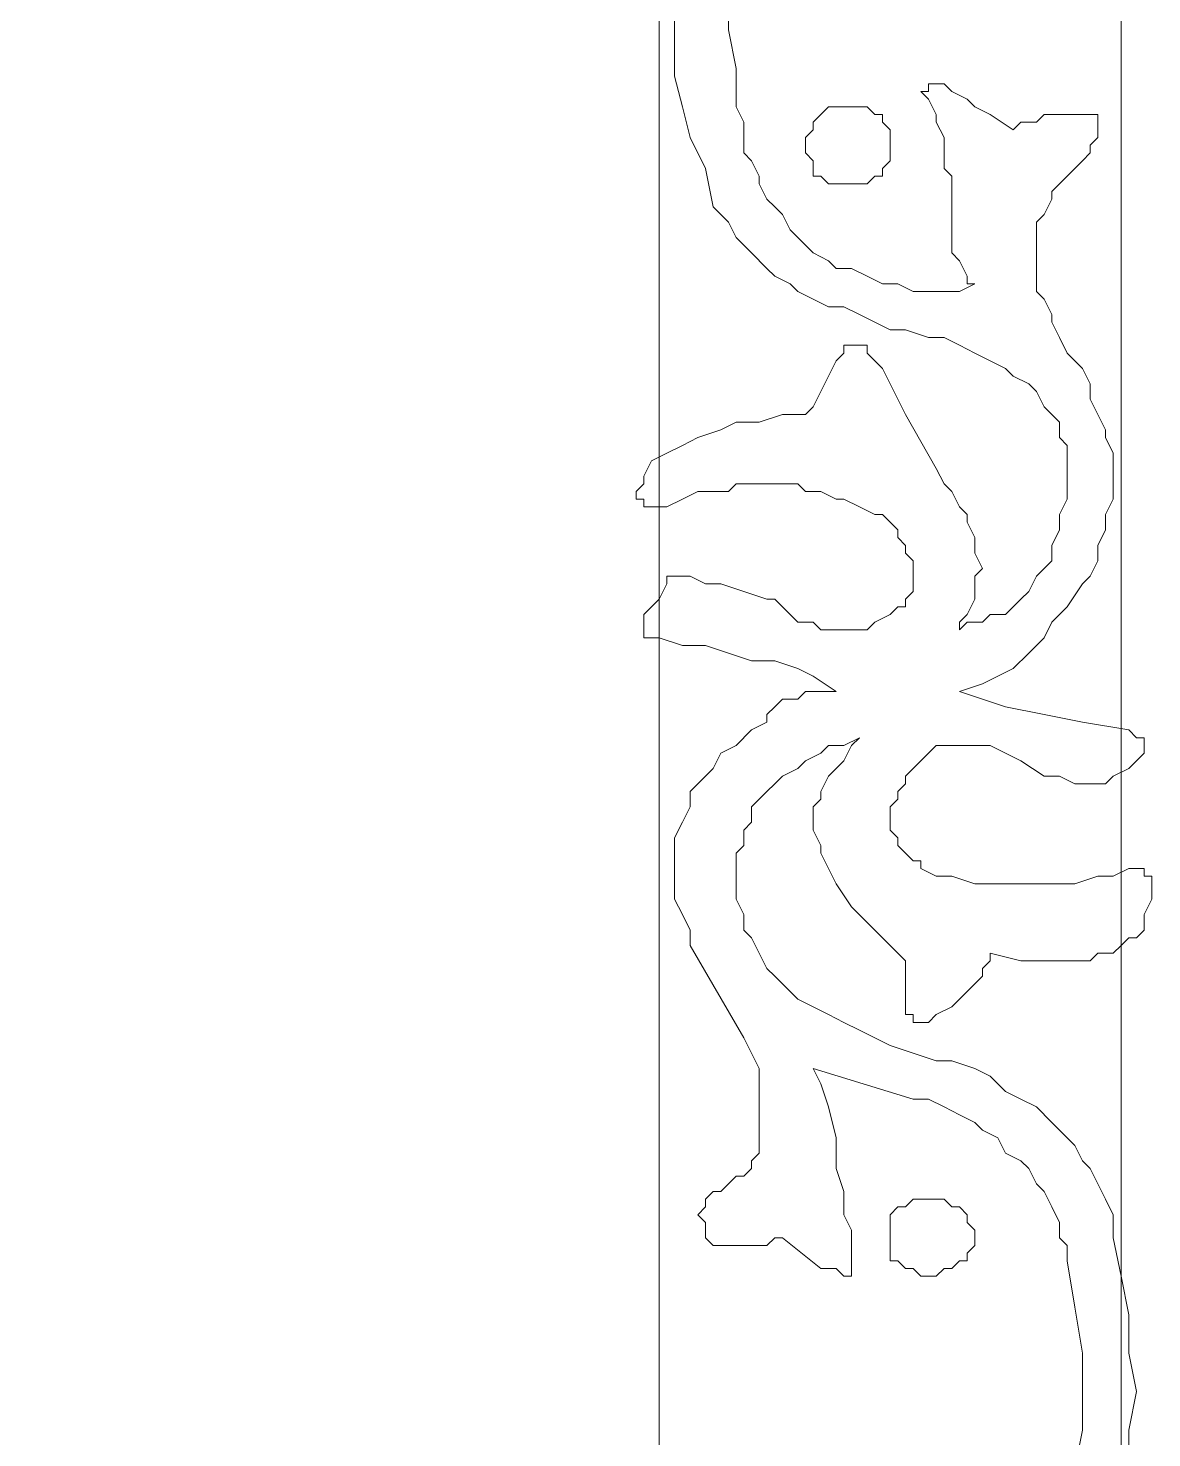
# Model space of a CAD drawing. Extents: x -66030 to 95157, y -13132 to 45879.
# Drawn here: x -17530 to -16960, y 14343 to 15058 of the extents above; entities that cross this region are included whole.
import ezdxf

# ---------------------------------------------------------------- set-up
doc = ezdxf.new("R2010")
doc.units = 0
doc.header["$LTSCALE"] = 100
doc.header["$MEASUREMENT"] = 0
doc.layers.get('0').update_dxf_attribs({"linetype": 'CONTINUOUS'})

msp = doc.modelspace()

# ---------------------------------------------------------------- linework, layer by layer
at = {"lineweight": 0}
for points in [[(-18710.04, 16299.58), (-16975.79, 16299.58), (-16975.79, 13143.56), (-18710.04, 13143.56), (-18710.04, 16299.58)], [(-18475.68, 15948.04), (-17210.15, 15948.04), (-17210.15, 13381.82), (-18475.68, 13381.82), (-18475.68, 15948.04)], [(-17135.94, 14998.89), (-17135.94, 15002.8), (-17132.03, 15006.7), (-17132.03, 15010.61), (-17128.13, 15014.52), (-17128.13, 15014.52), (-17124.22, 15018.42), (-17120.31, 15018.42), (-17112.5, 15018.42), (-17108.6, 15018.42), (-17104.69, 15018.42), (-17100.78, 15014.52), (-17096.88, 15014.52), (-17096.88, 15010.61), (-17092.97, 15006.7), (-17092.97, 15002.8), (-17092.97, 14998.89), (-17092.97, 14994.99), (-17092.97, 14991.08), (-17096.88, 14987.17), (-17096.88, 14983.27), (-17100.78, 14983.27), (-17104.69, 14979.36), (-17108.6, 14979.36), (-17112.5, 14979.36), (-17120.31, 14979.36), (-17124.22, 14979.36), (-17128.13, 14983.27), (-17128.13, 14983.27), (-17132.03, 14983.27), (-17132.03, 14987.17), (-17132.03, 14991.08), (-17135.94, 14994.99), (-17135.94, 14998.89)], [(-17092.97, 14444.24), (-17092.97, 14448.15), (-17092.97, 14452.06), (-17092.97, 14455.96), (-17089.07, 14459.87), (-17085.16, 14459.87), (-17081.25, 14463.77), (-17077.35, 14463.77), (-17073.44, 14463.77), (-17069.54, 14463.77), (-17065.63, 14463.77), (-17061.72, 14459.87), (-17057.82, 14459.87), (-17053.91, 14455.96), (-17053.91, 14452.06), (-17050.01, 14448.15), (-17050.01, 14444.24), (-17050.01, 14440.34), (-17053.91, 14436.43), (-17053.91, 14432.53), (-17057.82, 14432.53), (-17061.72, 14428.62), (-17065.63, 14428.62), (-17069.54, 14424.71), (-17073.44, 14424.71), (-17077.35, 14424.71), (-17081.25, 14428.62), (-17085.16, 14428.62), (-17089.07, 14432.53), (-17089.07, 14432.53), (-17092.97, 14432.53), (-17092.97, 14436.43), (-17092.97, 14440.34), (-17092.97, 14444.24)]]:
    msp.add_lwpolyline(points, close=True, dxfattribs=at)
for points in [[(-17175, 15077.01), (-17175, 15057.48), (-17171.09, 15037.95), (-17171.09, 15018.42), (-17167.18, 15010.61), (-17167.18, 15002.8), (-17167.18, 14994.99), (-17163.28, 14991.08), (-17159.37, 14983.27), (-17159.37, 14979.36), (-17155.47, 14971.55), (-17151.56, 14967.64), (-17147.65, 14963.74), (-17143.75, 14955.93), (-17139.84, 14952.02), (-17135.94, 14948.11), (-17132.03, 14944.21), (-17124.22, 14940.3), (-17120.31, 14936.4), (-17112.5, 14936.4), (-17104.69, 14932.49), (-17096.88, 14928.58), (-17089.07, 14928.58), (-17081.25, 14924.68), (-17073.44, 14924.68), (-17065.63, 14924.68), (-17057.82, 14924.68), (-17050.01, 14928.58), (-17050.01, 14928.58), (-17053.91, 14928.58), (-17053.91, 14932.49), (-17057.82, 14940.3), (-17061.72, 14944.21), (-17061.72, 14952.02), (-17061.72, 14959.83), (-17061.72, 14967.64), (-17061.72, 14975.46), (-17061.72, 14983.27), (-17065.63, 14987.17), (-17065.63, 14994.99), (-17065.63, 15002.8), (-17069.54, 15010.61), (-17069.54, 15014.52), (-17073.44, 15022.33), (-17077.35, 15026.23), (-17073.44, 15026.23), (-17073.44, 15030.14), (-17073.44, 15030.14), (-17069.54, 15030.14), (-17065.63, 15030.14), (-17061.72, 15026.23), (-17053.91, 15022.33), (-17050.01, 15018.42), (-17042.19, 15014.52), (-17030.48, 15006.7), (-17026.57, 15010.61), (-17022.66, 15010.61), (-17018.76, 15010.61), (-17014.85, 15014.52), (-17007.04, 15014.52), (-16999.23, 15014.52), (-16995.32, 15014.52), (-16987.51, 15014.52), (-16987.51, 15010.61), (-16987.51, 15006.7), (-16987.51, 15002.8), (-16991.42, 14998.89), (-16991.42, 14994.99), (-16995.32, 14991.08), (-16999.23, 14987.17), (-17003.13, 14983.27), (-17007.04, 14979.36), (-17010.95, 14975.46), (-17010.95, 14971.55), (-17014.85, 14963.74), (-17018.76, 14959.83), (-17018.76, 14955.93), (-17018.76, 14948.11), (-17018.76, 14944.21), (-17018.76, 14936.4), (-17018.76, 14932.49), (-17018.76, 14924.68), (-17014.85, 14920.77), (-17010.95, 14912.96), (-17010.95, 14909.05), (-17007.04, 14901.24), (-17003.13, 14893.43), (-16995.32, 14885.62), (-16991.42, 14877.81), (-16991.42, 14870), (-16987.51, 14862.18), (-16983.6, 14854.37), (-16983.6, 14850.47), (-16979.7, 14842.65), (-16979.7, 14834.84), (-16979.7, 14827.03), (-16979.7, 14819.22), (-16983.6, 14811.41), (-16983.6, 14803.59), (-16987.51, 14795.78), (-16987.51, 14787.97), (-16991.42, 14780.16), (-16995.32, 14776.25), (-17003.13, 14764.53), (-17010.95, 14756.72), (-17014.85, 14748.91), (-17022.66, 14741.1), (-17030.48, 14733.29), (-17038.29, 14729.38), (-17046.1, 14725.47), (-17057.82, 14721.57), (-17034.38, 14713.76), (-17014.85, 14709.85), (-16995.32, 14705.94), (-16971.89, 14702.04), (-16967.98, 14698.13), (-16967.98, 14698.13), (-16964.07, 14698.13), (-16964.07, 14694.23), (-16964.07, 14694.23), (-16964.07, 14694.23), (-16964.07, 14690.32), (-16964.07, 14690.32), (-16967.98, 14686.41), (-16967.98, 14686.41), (-16971.89, 14682.51), (-16979.7, 14678.6), (-16983.6, 14674.7), (-16983.6, 14674.7), (-16987.51, 14674.7), (-16995.32, 14674.7), (-16999.23, 14674.7), (-17007.04, 14678.6), (-17014.85, 14678.6), (-17026.57, 14686.41), (-17034.38, 14690.32), (-17042.19, 14694.23), (-17046.1, 14694.23), (-17050.01, 14694.23), (-17053.91, 14694.23), (-17057.82, 14694.23), (-17061.72, 14694.23), (-17065.63, 14694.23), (-17065.63, 14694.23), (-17069.54, 14694.23), (-17073.44, 14690.32), (-17077.35, 14686.41), (-17077.35, 14686.41), (-17081.25, 14682.51), (-17085.16, 14678.6), (-17085.16, 14674.7), (-17089.07, 14670.79), (-17089.07, 14666.88), (-17092.97, 14662.98), (-17092.97, 14659.07), (-17092.97, 14655.17), (-17092.97, 14651.26), (-17089.07, 14647.35), (-17089.07, 14643.45), (-17089.07, 14643.45), (-17085.16, 14639.54), (-17081.25, 14635.64), (-17077.35, 14635.64), (-17077.35, 14631.73), (-17069.54, 14627.83), (-17065.63, 14627.83), (-17061.72, 14627.83), (-17050.01, 14623.92), (-17038.29, 14623.92), (-17030.48, 14623.92), (-17018.76, 14623.92), (-17007.04, 14623.92), (-16999.23, 14623.92), (-16987.51, 14627.83), (-16979.7, 14627.83), (-16971.89, 14631.73), (-16967.98, 14631.73), (-16967.98, 14631.73), (-16964.07, 14631.73), (-16964.07, 14627.83), (-16960.17, 14627.83), (-16960.17, 14627.83), (-16960.17, 14623.92), (-16960.17, 14623.92), (-16960.17, 14620.01), (-16960.17, 14616.11), (-16964.07, 14608.3), (-16964.07, 14600.48), (-16967.98, 14596.58), (-16971.89, 14596.58), (-16975.79, 14592.67), (-16979.7, 14588.77), (-16983.6, 14588.77), (-16987.51, 14588.77), (-16991.42, 14584.86), (-16995.32, 14584.86), (-17003.13, 14584.86), (-17014.85, 14584.86), (-17026.57, 14584.86), (-17042.19, 14588.77), (-17042.19, 14584.86), (-17046.1, 14580.95), (-17046.1, 14577.05), (-17050.01, 14573.14), (-17053.91, 14569.24), (-17057.82, 14565.33), (-17061.72, 14561.42), (-17069.54, 14557.52), (-17073.44, 14553.61), (-17073.44, 14553.61), (-17077.35, 14553.61), (-17077.35, 14553.61), (-17081.25, 14553.61), (-17081.25, 14553.61), (-17081.25, 14553.61), (-17081.25, 14557.52), (-17085.16, 14557.52), (-17085.16, 14565.33), (-17085.16, 14569.24), (-17085.16, 14577.05), (-17085.16, 14584.86), (-17085.16, 14584.86), (-17096.88, 14596.58), (-17104.69, 14604.39), (-17112.5, 14612.2), (-17120.31, 14623.92), (-17124.22, 14631.73), (-17128.13, 14639.54), (-17128.13, 14643.45), (-17132.03, 14651.26), (-17132.03, 14655.17), (-17132.03, 14659.07), (-17132.03, 14662.98), (-17128.13, 14666.88), (-17128.13, 14670.79), (-17124.22, 14678.6), (-17120.31, 14682.51), (-17116.41, 14686.41), (-17112.5, 14694.23), (-17108.6, 14698.13), (-17116.41, 14694.23), (-17124.22, 14694.23), (-17128.13, 14690.32), (-17135.94, 14686.41), (-17139.84, 14682.51), (-17147.65, 14678.6), (-17151.56, 14674.7), (-17155.47, 14670.79), (-17159.37, 14666.88), (-17163.28, 14662.98), (-17163.28, 14655.17), (-17167.18, 14651.26), (-17167.18, 14643.45), (-17171.09, 14639.54), (-17171.09, 14631.73), (-17171.09, 14623.92), (-17171.09, 14616.11), (-17167.18, 14608.3), (-17167.18, 14600.48), (-17163.28, 14596.58), (-17159.37, 14588.77), (-17155.47, 14580.95), (-17151.56, 14577.05), (-17143.75, 14569.24), (-17139.84, 14565.33), (-17132.03, 14561.42), (-17124.22, 14557.52), (-17116.41, 14553.61), (-17108.6, 14549.71), (-17100.78, 14545.8), (-17092.97, 14541.89), (-17081.25, 14537.99), (-17069.54, 14534.08), (-17061.72, 14534.08), (-17050.01, 14530.18), (-17042.19, 14526.27), (-17034.38, 14518.46), (-17026.57, 14514.55), (-17018.76, 14510.65), (-17010.95, 14502.83), (-17007.04, 14498.93), (-16999.23, 14491.12), (-16995.32, 14483.3), (-16991.42, 14479.4), (-16987.51, 14471.59), (-16983.6, 14463.77), (-16979.7, 14455.96), (-16979.7, 14444.24), (-16975.79, 14424.71), (-16971.89, 14405.18), (-16971.89, 14385.66), (-16967.98, 14366.13), (-16971.89, 14346.6), (-16971.89, 14330.97)], [(-16999.23, 14327.07), (-16995.32, 14346.6), (-16995.32, 14366.13), (-16995.32, 14385.66), (-16999.23, 14409.09), (-17003.13, 14432.53), (-17003.13, 14440.34), (-17007.04, 14444.24), (-17007.04, 14452.06), (-17010.95, 14459.87), (-17014.85, 14467.68), (-17018.76, 14471.59), (-17022.66, 14479.4), (-17026.57, 14483.3), (-17034.38, 14487.21), (-17038.29, 14495.02), (-17046.1, 14498.93), (-17050.01, 14502.83), (-17057.82, 14506.74), (-17065.63, 14510.65), (-17073.44, 14514.55), (-17081.25, 14514.55), (-17132.03, 14530.18), (-17128.13, 14522.36), (-17124.22, 14510.65), (-17120.31, 14495.02), (-17120.31, 14479.4), (-17116.41, 14467.68), (-17116.41, 14455.96), (-17112.5, 14448.15), (-17112.5, 14444.24), (-17112.5, 14436.43), (-17112.5, 14432.53), (-17112.5, 14428.62), (-17112.5, 14428.62), (-17112.5, 14424.71), (-17112.5, 14424.71), (-17116.41, 14424.71), (-17116.41, 14424.71), (-17116.41, 14424.71), (-17120.31, 14428.62), (-17128.13, 14428.62), (-17147.65, 14444.24), (-17151.56, 14444.24), (-17155.47, 14440.34), (-17159.37, 14440.34), (-17163.28, 14440.34), (-17167.18, 14440.34), (-17175, 14440.34), (-17178.9, 14440.34), (-17182.81, 14440.34), (-17186.71, 14444.24), (-17186.71, 14448.15), (-17186.71, 14452.06), (-17190.62, 14455.96), (-17186.71, 14459.87), (-17186.71, 14459.87), (-17186.71, 14463.77), (-17182.81, 14467.68), (-17178.9, 14467.68), (-17175, 14471.59), (-17171.09, 14475.49), (-17167.18, 14475.49), (-17163.28, 14479.4), (-17163.28, 14483.3), (-17159.37, 14487.21), (-17159.37, 14491.12), (-17159.37, 14498.93), (-17159.37, 14502.83), (-17159.37, 14510.65), (-17159.37, 14514.55), (-17159.37, 14522.36), (-17159.37, 14530.18), (-17163.28, 14537.99), (-17167.18, 14545.8), (-17194.53, 14592.67), (-17194.53, 14600.48), (-17198.43, 14608.3), (-17202.34, 14616.11), (-17202.34, 14623.92), (-17202.34, 14631.73), (-17202.34, 14639.54), (-17202.34, 14647.35), (-17198.43, 14655.17), (-17194.53, 14662.98), (-17194.53, 14670.79), (-17186.71, 14678.6), (-17182.81, 14682.51), (-17178.9, 14690.32), (-17171.09, 14694.23), (-17163.28, 14702.04), (-17155.47, 14705.94), (-17155.47, 14709.85), (-17151.56, 14713.76), (-17147.65, 14717.66), (-17139.84, 14717.66), (-17135.94, 14721.57), (-17132.03, 14721.57), (-17128.13, 14721.57), (-17120.31, 14721.57), (-17132.03, 14729.38), (-17139.84, 14733.29), (-17151.56, 14737.19), (-17163.28, 14737.19), (-17175, 14741.1), (-17186.71, 14745), (-17198.43, 14745), (-17210.15, 14748.91), (-17214.06, 14748.91), (-17214.06, 14748.91), (-17214.06, 14748.91), (-17217.96, 14748.91), (-17217.96, 14752.82), (-17217.96, 14752.82), (-17217.96, 14756.72), (-17217.96, 14760.63), (-17214.06, 14764.53), (-17210.15, 14768.44), (-17206.24, 14776.25), (-17206.24, 14776.25), (-17206.24, 14776.25), (-17206.24, 14776.25), (-17206.24, 14780.16), (-17202.34, 14780.16), (-17194.53, 14780.16), (-17186.71, 14776.25), (-17178.9, 14776.25), (-17155.47, 14768.44), (-17151.56, 14768.44), (-17147.65, 14764.53), (-17143.75, 14760.63), (-17139.84, 14756.72), (-17135.94, 14756.72), (-17132.03, 14756.72), (-17128.13, 14752.82), (-17124.22, 14752.82), (-17120.31, 14752.82), (-17116.41, 14752.82), (-17112.5, 14752.82), (-17108.6, 14752.82), (-17104.69, 14752.82), (-17100.78, 14756.72), (-17092.97, 14760.63), (-17089.07, 14764.53), (-17085.16, 14764.53), (-17085.16, 14768.44), (-17081.25, 14772.35), (-17081.25, 14776.25), (-17081.25, 14780.16), (-17081.25, 14780.16), (-17081.25, 14784.06), (-17081.25, 14787.97), (-17085.16, 14791.88), (-17085.16, 14795.78), (-17089.07, 14799.69), (-17089.07, 14803.59), (-17092.97, 14807.5), (-17096.88, 14811.41), (-17100.78, 14811.41), (-17108.6, 14815.31), (-17116.41, 14819.22), (-17120.31, 14819.22), (-17128.13, 14823.12), (-17135.94, 14823.12), (-17139.84, 14827.03), (-17147.65, 14827.03), (-17155.47, 14827.03), (-17163.28, 14827.03), (-17171.09, 14827.03), (-17175, 14823.12), (-17182.81, 14823.12), (-17190.62, 14823.12), (-17198.43, 14819.22), (-17206.24, 14815.31), (-17214.06, 14815.31), (-17217.96, 14815.31), (-17217.96, 14815.31), (-17217.96, 14815.31), (-17217.96, 14819.22), (-17221.87, 14819.22), (-17221.87, 14823.12), (-17217.96, 14827.03), (-17217.96, 14830.94), (-17214.06, 14838.75), (-17206.24, 14842.65), (-17198.43, 14846.56), (-17190.62, 14850.47), (-17178.9, 14854.37), (-17171.09, 14858.28), (-17159.37, 14858.28), (-17147.65, 14862.18), (-17135.94, 14862.18), (-17132.03, 14866.09), (-17128.13, 14873.9), (-17124.22, 14881.71), (-17120.31, 14889.52), (-17116.41, 14893.43), (-17116.41, 14897.34), (-17112.5, 14897.34), (-17108.6, 14897.34), (-17104.69, 14897.34), (-17104.69, 14893.43), (-17100.78, 14889.52), (-17096.88, 14885.62), (-17085.16, 14862.18), (-17069.54, 14834.84), (-17065.63, 14827.03), (-17061.72, 14823.12), (-17057.82, 14815.31), (-17053.91, 14811.41), (-17053.91, 14807.5), (-17050.01, 14799.69), (-17050.01, 14795.78), (-17050.01, 14791.88), (-17046.1, 14784.06), (-17050.01, 14780.16), (-17050.01, 14776.25), (-17050.01, 14772.35), (-17050.01, 14768.44), (-17053.91, 14760.63), (-17057.82, 14756.72), (-17057.82, 14752.82), (-17053.91, 14756.72), (-17046.1, 14756.72), (-17042.19, 14760.63), (-17034.38, 14760.63), (-17030.48, 14764.53), (-17026.57, 14768.44), (-17022.66, 14772.35), (-17018.76, 14780.16), (-17014.85, 14784.06), (-17010.95, 14787.97), (-17010.95, 14795.78), (-17007.04, 14803.59), (-17007.04, 14811.41), (-17003.13, 14819.22), (-17003.13, 14827.03), (-17003.13, 14834.84), (-17003.13, 14842.65), (-17003.13, 14846.56), (-17007.04, 14850.47), (-17007.04, 14858.28), (-17010.95, 14862.18), (-17014.85, 14866.09), (-17018.76, 14873.9), (-17022.66, 14877.81), (-17030.48, 14881.71), (-17034.38, 14885.62), (-17042.19, 14889.52), (-17050.01, 14893.43), (-17057.82, 14897.34), (-17065.63, 14901.24), (-17073.44, 14901.24), (-17085.16, 14905.15), (-17092.97, 14905.15), (-17100.78, 14909.05), (-17108.6, 14912.96), (-17116.41, 14916.87), (-17124.22, 14916.87), (-17132.03, 14920.77), (-17139.84, 14924.68), (-17143.75, 14928.58), (-17151.56, 14932.49), (-17155.47, 14936.4), (-17163.28, 14944.21), (-17167.18, 14948.11), (-17171.09, 14952.02), (-17175, 14959.83), (-17178.9, 14963.74), (-17182.81, 14967.64), (-17186.71, 14987.17), (-17194.53, 15002.8), (-17198.43, 15018.42), (-17202.34, 15034.05), (-17202.34, 15049.67), (-17202.34, 15065.29)]]:
    msp.add_lwpolyline(points, dxfattribs=at)

doc.saveas('drawing.dxf')
